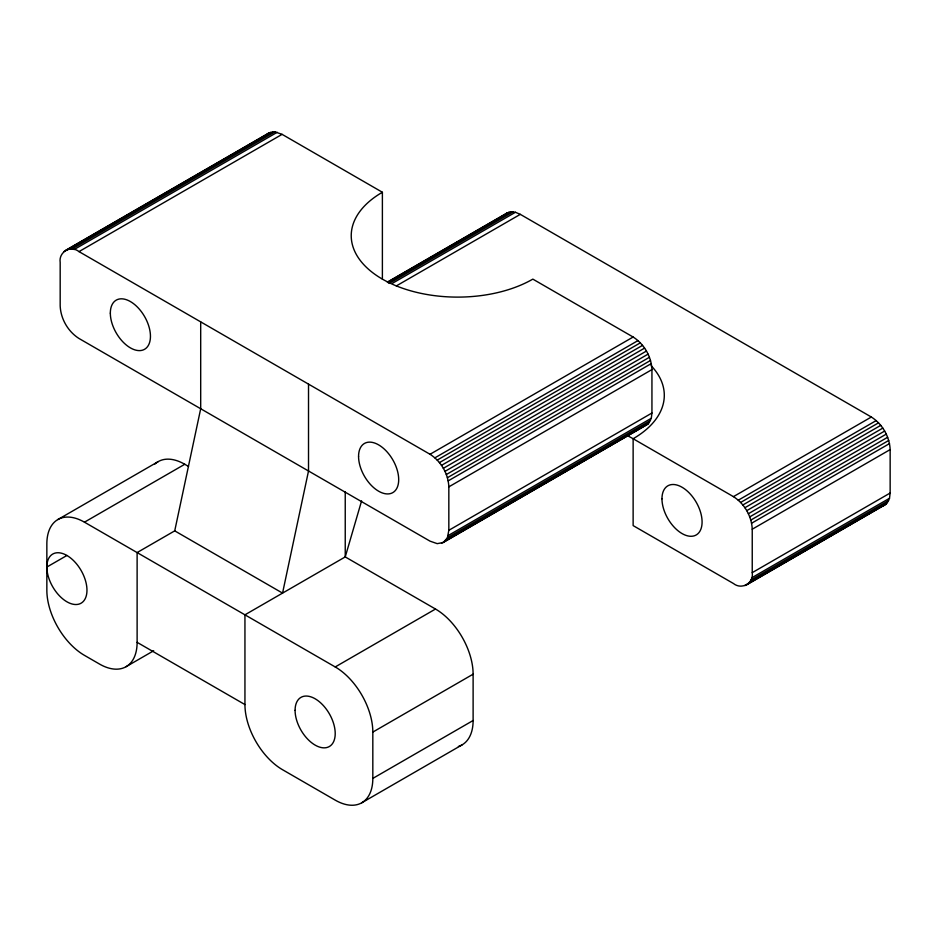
<?xml version="1.0" encoding="UTF-8"?>
<svg xmlns="http://www.w3.org/2000/svg" width="937" height="937" viewBox="0 0 937 937"><rect width="100%" height="100%" fill="white"/><g stroke="black" fill="none" stroke-linecap="round" stroke-linejoin="round"><path stroke-width="1.41" d="M443.33 542.464L447.406 537.768L448.835 530.295L448.835 486.853C448.296 473.853 441.022 461.262 430.036 454.281L78.989 251.608C70.697 244.908 58.527 251.936 60.179 262.465L60.179 305.907C60.729 318.908 68.003 331.499 78.989 338.48L430.036 541.153L437.228 543.647L443.33 542.464L648.053 424.004L651.297 418.277L651.941 413.03L651.941 369.6C651.391 356.599 644.129 343.996 633.131 337.027L532.837 279.121A106.385 61.42 0 0 1 382.39 279.121L382.39 192.261L282.096 134.354L274.892 131.848L268.79 133.031L65.695 250.296M651.086 365.664A106.385 61.42 0 0 1 633.131 438.739L633.131 525.598L733.437 583.505C741.729 590.205 753.898 583.177 752.235 572.648L752.235 529.218C751.697 516.217 744.423 503.614 733.437 496.645L633.131 438.739A106.385 61.42 0 0 0 628.387 436.162M746.73 584.817L886.261 504.001L889.506 498.273L890.15 493.026L890.15 449.596C889.6 436.595 882.326 423.992 871.34 417.024L520.304 214.35L515.432 212.277L510.899 211.832L506.999 213.027L388.07 281.697M188.524 466.439L184.765 464.272L84.459 522.178A53.186 30.71 60 0 0 46.85 543.893L46.85 590.216A53.186 30.71 60 0 0 84.459 655.361L99.509 664.052A53.186 30.71 60 0 0 137.118 642.337L137.118 552.572L174.727 530.857L200.694 408.743L200.694 321.883M361.588 500.897L345.238 556.918L244.944 614.824L244.944 704.577A53.186 30.71 60 0 0 282.552 769.722L335.212 800.128A53.186 30.71 60 0 0 372.821 778.413L473.115 720.506L473.115 674.183A53.186 30.71 60 0 0 435.506 609.038L345.238 556.918L345.238 491.773M267.174 134.237L268.79 133.031M505.383 214.233L506.999 213.027M64.067 251.491L270.641 132.234M69.584 249.09L272.69 131.836M71.798 249.113L274.892 131.848M74.117 249.547L277.223 132.281M78.989 251.608L282.096 134.354M387.391 282.353L508.85 212.23M388.176 282.681L510.899 211.832M389.113 283.431L513.101 211.844M392.708 283.138L515.432 212.277M396.304 285.937L520.304 214.35M57.871 519.543L158.166 461.636M46.85 567.049A28.368 16.374 60 0 1 76.939 564.367A28.368 16.374 60 0 1 76.939 604.482A28.368 16.374 60 0 1 46.85 567.049L66.914 555.477M430.036 454.281L633.131 337.027M434.897 457.842L638.003 340.576M437.228 460.09L640.334 342.837M439.441 462.62L642.536 345.366M441.479 465.384L644.586 348.119M443.33 468.324L646.436 351.059M444.958 471.393L648.053 354.139M446.317 474.544L649.423 357.29M447.406 477.718L650.512 360.464M126.097 666.687L153.68 650.758M448.202 480.868L651.297 363.603M448.835 486.853L651.941 369.6M448.835 530.295L651.941 413.03M448.202 535.542L651.297 418.277M447.406 537.768L650.512 420.514M446.317 539.689L649.423 422.435M441.479 543.273L648.053 424.004M84.459 522.178L335.212 666.945L435.506 609.038M733.437 496.645L871.34 417.024M738.297 500.194L876.212 420.572M740.628 502.455L878.543 422.833M742.842 504.984L880.745 425.363M744.88 507.737L882.795 428.115M746.73 510.677L884.645 431.055M748.358 513.745L886.261 434.124M372.821 778.413L372.821 732.09L473.115 674.183M749.717 516.896L887.632 437.286M750.806 520.082L888.721 440.46M751.603 523.221L889.506 443.599M752.235 529.218L890.15 449.596M752.235 572.648L890.15 493.026M361.799 802.763L462.105 744.856M751.603 577.895L889.506 498.273M750.806 580.132L888.721 500.51M749.717 582.053L887.632 502.431M744.88 585.625L886.261 504.001M882.795 506.003L884.645 505.195M174.727 530.857L282.552 593.109L308.519 470.995L308.519 384.135M137.118 642.337L244.944 704.577M473.115 720.506A53.186 30.71 60 0 1 458.404 746.461M335.212 666.945A53.186 30.71 60 0 1 372.821 732.09M382.39 279.121A106.385 61.42 0 0 1 382.39 192.261M154.921 464.038A53.186 30.71 60 0 1 184.765 464.272M295.085 710.375A28.368 16.374 60 0 0 325.174 747.808A28.368 16.374 60 0 0 325.174 707.681A28.368 16.374 60 0 0 295.085 710.375M110.332 313.145A28.368 16.374 60 0 0 140.421 350.567A28.368 16.374 60 0 0 140.421 310.452A28.368 16.374 60 0 0 110.332 313.145M358.566 456.46A28.368 16.374 60 0 0 388.656 493.893A28.368 16.374 60 0 0 388.656 453.766A28.368 16.374 60 0 0 358.566 456.46M661.967 498.812A28.368 16.374 60 0 0 692.056 536.245A28.368 16.374 60 0 0 692.056 496.13A28.368 16.374 60 0 0 661.967 498.812"/></g></svg>
